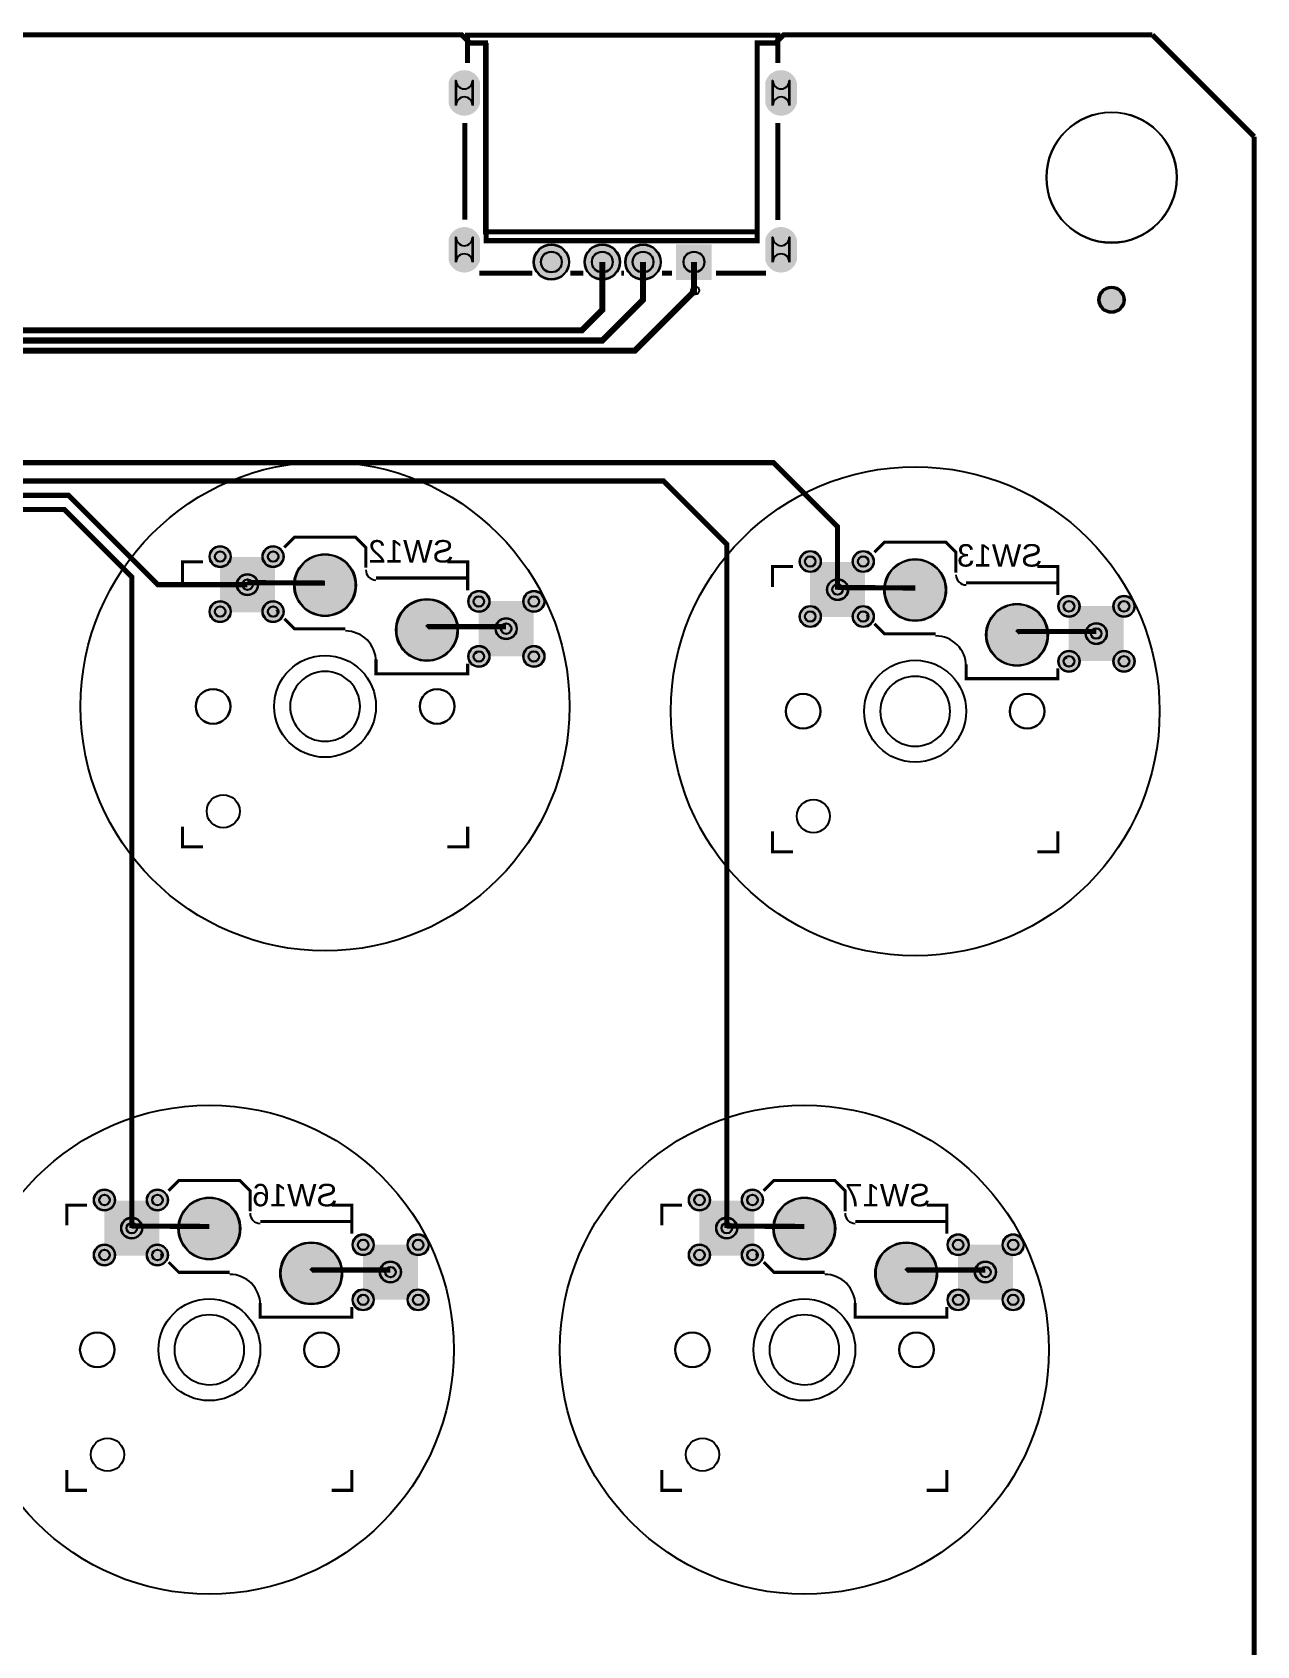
# Model space of a CAD drawing. Header units: millimetres. Extents: x 40 to 250, y -150 to -30.
# Drawn here: x 190 to 250.1, y -109.1 to -29.9 of the extents above; entities that cross this region are included whole.
import ezdxf

# ---------------------------------------------------------------- set-up
doc = ezdxf.new("R2010")
doc.units = ezdxf.units.MM
for name, color, linetype, true_color in [('BoardOutline', 7, 'Continuous', 0xff00ff), ('BottomLayer', 7, 'Continuous', 0x0000ff), ('BottomPasteMaskLayer', 7, 'Continuous', 0x800000), ('BottomSilkLayer', 7, 'Continuous', 0x808000), ('BottomSolderMaskLayer', 7, 'Continuous', 0xaa00ff), ('Document', 7, 'Continuous', 0xffffff), ('Hole', 7, 'Continuous', 0x222222), ('Multi-Layer', 7, 'Continuous', 0xc0c0c0), ('TopLayer', 7, 'Continuous', 0xff0000), ('TopPasteMaskLayer', 7, 'Continuous', 0x808080), ('TopSilkLayer', 7, 'Continuous', 0xffff00), ('TopSolderMaskLayer', 7, 'Continuous', 0x800080)]:
    doc.layers.add(name, color=color, linetype=linetype, true_color=true_color)
doc.styles.get("Standard").update_dxf_attribs({"font": 'arial.ttf'})

msp = doc.modelspace()

# ---------------------------------------------------------------- hatches: boundary and pattern name
at = {"layer": 'BottomLayer'}
for points in [[(201.88, -58.288), (199.28, -58.288), (199.28, -55.688), (201.88, -55.688)], [(230.85, -58.528), (228.25, -58.528), (228.25, -55.928), (230.85, -55.928)], [(214.58, -60.447), (211.98, -60.447), (211.98, -57.847), (214.58, -57.847)], [(243.55, -60.687), (240.95, -60.687), (240.95, -58.087), (243.55, -58.087)], [(196.2, -89.868), (193.6, -89.868), (193.6, -87.268), (196.2, -87.268)], [(225.41, -89.868), (222.81, -89.868), (222.81, -87.268), (225.41, -87.268)], [(208.9, -92.027), (206.3, -92.027), (206.3, -89.427), (208.9, -89.427)], [(238.11, -92.027), (235.51, -92.027), (235.51, -89.427), (238.11, -89.427)]]:
    msp.add_hatch(color=256, dxfattribs=at).paths.add_polyline_path(points)
at = {"layer": 'BottomPasteMaskLayer'}
for points in [[(201.88, -58.288), (199.28, -58.288), (199.28, -55.688), (201.88, -55.688)], [(230.85, -58.528), (228.25, -58.528), (228.25, -55.928), (230.85, -55.928)], [(214.58, -60.447), (211.98, -60.447), (211.98, -57.847), (214.58, -57.847)], [(243.55, -60.687), (240.95, -60.687), (240.95, -58.087), (243.55, -58.087)], [(196.2, -89.868), (193.6, -89.868), (193.6, -87.268), (196.2, -87.268)], [(225.41, -89.868), (222.81, -89.868), (222.81, -87.268), (225.41, -87.268)], [(208.9, -92.027), (206.3, -92.027), (206.3, -89.427), (208.9, -89.427)], [(238.11, -92.027), (235.51, -92.027), (235.51, -89.427), (238.11, -89.427)]]:
    msp.add_hatch(color=256, dxfattribs=at).paths.add_polyline_path(points)
at = {"layer": 'BottomSolderMaskLayer'}
for points in [[(212, -33.36, -0.785398), (210.45, -33.36), (210.45, -32.34, -0.785398), (212, -32.34)], [(227.55, -33.36, -0.785398), (226, -33.36), (226, -32.34, -0.785398), (227.55, -32.34)], [(212, -41.06, -0.785398), (210.45, -41.06), (210.45, -40.04, -0.785398), (212, -40.04)], [(227.55, -41.06, -0.785398), (226, -41.06), (226, -40.04, -0.785398), (227.55, -40.04)], [(214.625, -41.15, 1), (216.375, -41.15, 1)], [(217.125, -41.15, 1), (218.875, -41.15, 1)], [(219.125, -41.15, 1), (220.875, -41.15, 1)], [(223.375, -42.025), (221.625, -42.025), (221.625, -40.275), (223.375, -40.275)], [(242.35, -43, 1), (243.65, -43, 1)], [(198.715, -55.61, 1), (199.766, -55.61, 1)], [(201.315, -55.61, 1), (202.366, -55.61, 1)], [(227.685, -55.85, 1), (228.736, -55.85, 1)], [(230.285, -55.85, 1), (231.336, -55.85, 1)], [(201.931, -58.339), (199.23, -58.339), (199.23, -55.637), (201.931, -55.637)], [(202.864, -57.01, 1), (205.915, -57.01, 1)], [(230.901, -58.579), (228.2, -58.579), (228.2, -55.877), (230.901, -55.877)], [(231.835, -57.25, 1), (234.885, -57.25, 1)], [(200.055, -56.988, 1), (201.106, -56.988, 1)], [(229.025, -57.228, 1), (230.076, -57.228, 1)], [(198.715, -58.31, 1), (199.766, -58.31, 1)], [(201.315, -58.31, 1), (202.366, -58.31, 1)], [(207.864, -59.21, 1), (210.915, -59.21, 1)], [(211.415, -57.81, 1), (212.466, -57.81, 1)], [(214.631, -60.498), (211.93, -60.498), (211.93, -57.796), (214.631, -57.796)], [(214.115, -57.81, 1), (215.165, -57.81, 1)], [(240.385, -58.05, 1), (241.436, -58.05, 1)], [(243.085, -58.05, 1), (244.136, -58.05, 1)], [(227.685, -58.55, 1), (228.736, -58.55, 1)], [(230.285, -58.55, 1), (231.336, -58.55, 1)], [(236.835, -59.45, 1), (239.885, -59.45, 1)], [(243.601, -60.738), (240.9, -60.738), (240.9, -58.036), (243.601, -58.036)], [(212.755, -59.147, 1), (213.806, -59.147, 1)], [(241.725, -59.387, 1), (242.776, -59.387, 1)], [(211.415, -60.51, 1), (212.466, -60.51, 1)], [(214.115, -60.51, 1), (215.165, -60.51, 1)], [(240.385, -60.75, 1), (241.436, -60.75, 1)], [(243.085, -60.75, 1), (244.136, -60.75, 1)], [(193.035, -87.19, 1), (194.086, -87.19, 1)], [(195.635, -87.19, 1), (196.686, -87.19, 1)], [(197.185, -88.59, 1), (200.235, -88.59, 1)], [(222.245, -87.19, 1), (223.296, -87.19, 1)], [(224.845, -87.19, 1), (225.896, -87.19, 1)], [(226.395, -88.59, 1), (229.445, -88.59, 1)], [(196.251, -89.919), (193.55, -89.919), (193.55, -87.217), (196.251, -87.217)], [(225.461, -89.919), (222.76, -89.919), (222.76, -87.217), (225.461, -87.217)], [(194.375, -88.568, 1), (195.426, -88.568, 1)], [(223.585, -88.568, 1), (224.636, -88.568, 1)], [(193.035, -89.89, 1), (194.086, -89.89, 1)], [(195.635, -89.89, 1), (196.686, -89.89, 1)], [(202.185, -90.79, 1), (205.235, -90.79, 1)], [(205.735, -89.39, 1), (206.786, -89.39, 1)], [(208.951, -92.078), (206.25, -92.078), (206.25, -89.376), (208.951, -89.376)], [(208.435, -89.39, 1), (209.486, -89.39, 1)], [(222.245, -89.89, 1), (223.296, -89.89, 1)], [(224.845, -89.89, 1), (225.896, -89.89, 1)], [(231.395, -90.79, 1), (234.445, -90.79, 1)], [(234.945, -89.39, 1), (235.996, -89.39, 1)], [(238.161, -92.078), (235.46, -92.078), (235.46, -89.376), (238.161, -89.376)], [(237.645, -89.39, 1), (238.696, -89.39, 1)], [(207.075, -90.727, 1), (208.126, -90.727, 1)], [(236.285, -90.727, 1), (237.336, -90.727, 1)], [(205.735, -92.09, 1), (206.786, -92.09, 1)], [(208.435, -92.09, 1), (209.486, -92.09, 1)], [(234.945, -92.09, 1), (235.996, -92.09, 1)], [(237.645, -92.09, 1), (238.696, -92.09, 1)]]:
    msp.add_hatch(color=256, dxfattribs=at).paths.add_polyline_path(points)
at = {"layer": 'Multi-Layer'}
for points in [[(211.975, -33.35, -0.785398), (210.475, -33.35), (210.475, -32.35, -0.785398), (211.975, -32.35)], [(227.525, -33.35, -0.785398), (226.025, -33.35), (226.025, -32.35, -0.785398), (227.525, -32.35)], [(211.975, -41.05, -0.785398), (210.475, -41.05), (210.475, -40.05, -0.785398), (211.975, -40.05)], [(227.525, -41.05, -0.785398), (226.025, -41.05), (226.025, -40.05, -0.785398), (227.525, -40.05)], [(214.65, -41.15, 1), (216.35, -41.15, 1)], [(217.15, -41.15, 1), (218.85, -41.15, 1)], [(219.15, -41.15, 1), (220.85, -41.15, 1)], [(223.35, -42), (221.65, -42), (221.65, -40.3), (223.35, -40.3)]]:
    msp.add_hatch(color=256, dxfattribs=at).paths.add_polyline_path(points)
at = {"layer": 'TopLayer'}
for points in [[(201.88, -58.288), (199.28, -58.288), (199.28, -55.688), (201.88, -55.688)], [(230.85, -58.528), (228.25, -58.528), (228.25, -55.928), (230.85, -55.928)], [(214.58, -60.447), (211.98, -60.447), (211.98, -57.847), (214.58, -57.847)], [(243.55, -60.687), (240.95, -60.687), (240.95, -58.087), (243.55, -58.087)], [(196.2, -89.868), (193.6, -89.868), (193.6, -87.268), (196.2, -87.268)], [(225.411, -89.868), (222.811, -89.868), (222.811, -87.268), (225.411, -87.268)], [(208.9, -92.027), (206.3, -92.027), (206.3, -89.427), (208.9, -89.427)], [(238.11, -92.027), (235.511, -92.027), (235.511, -89.427), (238.11, -89.427)]]:
    msp.add_hatch(color=256, dxfattribs=at).paths.add_polyline_path(points)
at = {"layer": 'TopPasteMaskLayer'}
for points in [[(201.88, -58.288), (199.28, -58.288), (199.28, -55.688), (201.88, -55.688)], [(230.85, -58.528), (228.25, -58.528), (228.25, -55.928), (230.85, -55.928)], [(214.58, -60.447), (211.98, -60.447), (211.98, -57.847), (214.58, -57.847)], [(243.55, -60.687), (240.95, -60.687), (240.95, -58.087), (243.55, -58.087)], [(196.2, -89.868), (193.6, -89.868), (193.6, -87.268), (196.2, -87.268)], [(225.411, -89.868), (222.811, -89.868), (222.811, -87.268), (225.411, -87.268)], [(208.9, -92.027), (206.3, -92.027), (206.3, -89.427), (208.9, -89.427)], [(238.11, -92.027), (235.511, -92.027), (235.511, -89.427), (238.11, -89.427)]]:
    msp.add_hatch(color=256, dxfattribs=at).paths.add_polyline_path(points)
at = {"layer": 'TopSolderMaskLayer'}
for points in [[(212, -33.36, -0.785398), (210.45, -33.36), (210.45, -32.34, -0.785398), (212, -32.34)], [(227.55, -33.36, -0.785398), (226, -33.36), (226, -32.34, -0.785398), (227.55, -32.34)], [(212, -41.06, -0.785398), (210.45, -41.06), (210.45, -40.04, -0.785398), (212, -40.04)], [(227.55, -41.06, -0.785398), (226, -41.06), (226, -40.04, -0.785398), (227.55, -40.04)], [(214.625, -41.15, 1), (216.375, -41.15, 1)], [(217.125, -41.15, 1), (218.875, -41.15, 1)], [(219.125, -41.15, 1), (220.875, -41.15, 1)], [(223.375, -42.025), (221.625, -42.025), (221.625, -40.275), (223.375, -40.275)], [(242.35, -43, 1), (243.65, -43, 1)], [(198.715, -55.61, 1), (199.766, -55.61, 1)], [(201.315, -55.61, 1), (202.366, -55.61, 1)], [(227.685, -55.85, 1), (228.736, -55.85, 1)], [(230.285, -55.85, 1), (231.336, -55.85, 1)], [(201.931, -58.339), (199.23, -58.339), (199.23, -55.637), (201.931, -55.637)], [(202.864, -57.01, 1), (205.915, -57.01, 1)], [(230.901, -58.579), (228.2, -58.579), (228.2, -55.877), (230.901, -55.877)], [(231.835, -57.25, 1), (234.885, -57.25, 1)], [(200.055, -56.988, 1), (201.106, -56.988, 1)], [(229.025, -57.228, 1), (230.076, -57.228, 1)], [(198.715, -58.31, 1), (199.766, -58.31, 1)], [(201.315, -58.31, 1), (202.366, -58.31, 1)], [(207.864, -59.21, 1), (210.915, -59.21, 1)], [(211.415, -57.81, 1), (212.466, -57.81, 1)], [(214.631, -60.498), (211.93, -60.498), (211.93, -57.796), (214.631, -57.796)], [(214.115, -57.81, 1), (215.165, -57.81, 1)], [(240.385, -58.05, 1), (241.436, -58.05, 1)], [(243.085, -58.05, 1), (244.136, -58.05, 1)], [(227.685, -58.55, 1), (228.736, -58.55, 1)], [(230.285, -58.55, 1), (231.336, -58.55, 1)], [(236.835, -59.45, 1), (239.885, -59.45, 1)], [(243.601, -60.738), (240.9, -60.738), (240.9, -58.036), (243.601, -58.036)], [(212.755, -59.147, 1), (213.806, -59.147, 1)], [(241.725, -59.387, 1), (242.776, -59.387, 1)], [(211.415, -60.51, 1), (212.466, -60.51, 1)], [(214.115, -60.51, 1), (215.165, -60.51, 1)], [(240.385, -60.75, 1), (241.436, -60.75, 1)], [(243.085, -60.75, 1), (244.136, -60.75, 1)], [(193.035, -87.19, 1), (194.086, -87.19, 1)], [(195.635, -87.19, 1), (196.686, -87.19, 1)], [(197.185, -88.59, 1), (200.235, -88.59, 1)], [(222.245, -87.19, 1), (223.296, -87.19, 1)], [(224.845, -87.19, 1), (225.896, -87.19, 1)], [(226.395, -88.59, 1), (229.445, -88.59, 1)], [(196.251, -89.919), (193.55, -89.919), (193.55, -87.217), (196.251, -87.217)], [(225.461, -89.919), (222.76, -89.919), (222.76, -87.217), (225.461, -87.217)], [(194.375, -88.568, 1), (195.426, -88.568, 1)], [(223.585, -88.568, 1), (224.636, -88.568, 1)], [(193.035, -89.89, 1), (194.086, -89.89, 1)], [(195.635, -89.89, 1), (196.686, -89.89, 1)], [(202.185, -90.79, 1), (205.235, -90.79, 1)], [(205.735, -89.39, 1), (206.786, -89.39, 1)], [(208.951, -92.078), (206.25, -92.078), (206.25, -89.376), (208.951, -89.376)], [(208.435, -89.39, 1), (209.486, -89.39, 1)], [(222.245, -89.89, 1), (223.296, -89.89, 1)], [(224.845, -89.89, 1), (225.896, -89.89, 1)], [(231.395, -90.79, 1), (234.445, -90.79, 1)], [(234.945, -89.39, 1), (235.996, -89.39, 1)], [(238.161, -92.078), (235.46, -92.078), (235.46, -89.376), (238.161, -89.376)], [(237.645, -89.39, 1), (238.696, -89.39, 1)], [(207.075, -90.727, 1), (208.126, -90.727, 1)], [(236.285, -90.727, 1), (237.336, -90.727, 1)], [(205.735, -92.09, 1), (206.786, -92.09, 1)], [(208.435, -92.09, 1), (209.486, -92.09, 1)], [(234.945, -92.09, 1), (235.996, -92.09, 1)], [(237.645, -92.09, 1), (238.696, -92.09, 1)]]:
    msp.add_hatch(color=256, dxfattribs=at).paths.add_polyline_path(points)

# ---------------------------------------------------------------- linework, layer by layer
at = {"layer": 'BoardOutline', "const_width": 0.254}
for points in [[(45, -30), (121, -30), (122, -31), (122, -51.5), (136, -51.5), (136, -31), (137, -30), (208.1, -30)], [(208.1, -30), (211.094, -30.001), (211.5, -30.4)], [(226.5, -30.4), (226.9, -30), (245, -30)], [(245, -30), (250, -35)], [(226.62, -30.396), (225.604, -30.396), (225.604, -39.667), (212.269, -39.667), (212.269, -30.396), (211.38, -30.396)], [(225.604, -30.396), (225.604, -40.1), (212.3, -40.1), (212.3, -30.396)], [(250, -35), (250, -145)]]:
    msp.add_lwpolyline(points, dxfattribs=at)
at = {"layer": 'BottomLayer', "const_width": 0.3}
for points in [[(222.5, -41.15), (222.5, -42.6), (219.6, -45.5), (168.1, -45.5), (155.2, -58.4), (116.9, -58.4), (115.6, -57.1), (115.6, -33), (116.85, -31.75), (118, -31.75)], [(218, -41.15), (218, -43.5), (217, -44.5), (168.5, -44.5), (156, -32), (141.8, -32), (141.5, -31.7), (140.05, -31.7), (140, -31.75)], [(140, -34.29), (141.79, -32.5), (155.8, -32.5), (168.3, -45), (218, -45), (220, -43), (220, -41.15)]]:
    msp.add_lwpolyline(points, dxfattribs=at)
at = {"layer": 'BottomSilkLayer'}
for points, const_width in [([(202.39, -55.16), (202.89, -54.66), (205.89, -54.66), (206.39, -55.16), (206.39, -56.16)], 0.15), ([(231.36, -55.4), (231.86, -54.9), (234.86, -54.9), (235.36, -55.4), (235.36, -56.4)], 0.15), ([(211.39, -57.26), (211.39, -56.66), (206.89, -56.66)], 0.15), ([(240.36, -57.5), (240.36, -56.9), (235.86, -56.9)], 0.15), ([(202.016, -58.463), (202.016, -58.262), (201.97, -58.262)], 0.05), ([(202.39, -58.66), (202.89, -59.16), (205.39, -59.16)], 0.15), ([(230.986, -58.703), (230.986, -58.502), (230.94, -58.502)], 0.05), ([(231.36, -58.9), (231.86, -59.4), (234.36, -59.4)], 0.15), ([(206.89, -60.66), (206.89, -61.36), (211.39, -61.36), (211.39, -60.86)], 0.15), ([(211.767, -60.388), (211.767, -60.363), (211.863, -60.363), (211.866, -60.363)], 0.05), ([(235.86, -60.9), (235.86, -61.6), (240.36, -61.6), (240.36, -61.1)], 0.15), ([(240.737, -60.628), (240.737, -60.603), (240.833, -60.603), (240.836, -60.603)], 0.05), ([(196.71, -86.74), (197.21, -86.24), (200.21, -86.24), (200.71, -86.74), (200.71, -87.74)], 0.15), ([(225.92, -86.74), (226.42, -86.24), (229.42, -86.24), (229.92, -86.74), (229.92, -87.74)], 0.15), ([(205.71, -88.84), (205.71, -88.24), (201.21, -88.24)], 0.15), ([(234.92, -88.84), (234.92, -88.24), (230.42, -88.24)], 0.15), ([(196.336, -90.043), (196.336, -89.842), (196.29, -89.842)], 0.05), ([(196.71, -90.24), (197.21, -90.74), (199.71, -90.74)], 0.15), ([(225.546, -90.043), (225.546, -89.842), (225.5, -89.842)], 0.05), ([(225.92, -90.24), (226.42, -90.74), (228.92, -90.74)], 0.15), ([(201.21, -92.24), (201.21, -92.94), (205.71, -92.94), (205.71, -92.44)], 0.15), ([(206.087, -91.968), (206.087, -91.942), (206.183, -91.942), (206.186, -91.942)], 0.05), ([(230.42, -92.24), (230.42, -92.94), (234.92, -92.94), (234.92, -92.44)], 0.15), ([(235.297, -91.968), (235.297, -91.942), (235.393, -91.942), (235.396, -91.942)], 0.05)]:
    msp.add_lwpolyline(points, dxfattribs=dict(at, const_width=const_width))
for centre, radius, start, end in [((243, -37.004), 3.2, 0.07049, 359.92951), ((204.39, -57.012), 1.5, 0.06792, 359.93208), ((233.36, -57.252), 1.5, 0.06792, 359.93208), ((206.89, -56.26), 0.5, 180, 270), ((235.86, -56.5), 0.5, 180, 270), ((209.39, -59.212), 1.5, 0.07277, 359.92723), ((238.36, -59.452), 1.5, 0.07277, 359.92723), ((205.39, -60.76), 1.5, 0, 90), ((234.36, -61), 1.5, 0, 90), ((204.39, -62.962), 1.715, 0.06791, 359.93209), ((233.36, -63.202), 1.715, 0.06791, 359.93209), ((198.89, -62.962), 0.851, 0.14538, 359.85462), ((209.89, -62.962), 0.851, 0.14538, 359.85462), ((227.86, -63.202), 0.851, 0.14538, 359.85462), ((238.86, -63.202), 0.851, 0.14538, 359.85462), ((198.71, -88.592), 1.5, 0.06792, 359.93208), ((227.92, -88.592), 1.5, 0.06792, 359.93208), ((201.21, -87.84), 0.5, 180, 270), ((230.42, -87.84), 0.5, 180, 270), ((203.71, -90.792), 1.5, 0.07277, 359.92723), ((232.92, -90.792), 1.5, 0.07277, 359.92723), ((199.71, -92.34), 1.5, 0, 90), ((228.92, -92.34), 1.5, 0, 90), ((198.71, -94.542), 1.715, 0.06791, 359.93209), ((227.92, -94.542), 1.715, 0.06791, 359.93209), ((193.21, -94.542), 0.851, 0.14538, 359.85462), ((204.21, -94.542), 0.851, 0.14538, 359.85462), ((222.42, -94.542), 0.851, 0.14538, 359.85462), ((233.42, -94.542), 0.851, 0.14538, 359.85462)]:
    msp.add_arc(centre, radius, start, end, dxfattribs=at)
at = {"layer": 'BottomSolderMaskLayer'}
for points in [[(210.812, -33.462), (210.812, -32.238)], [(211.638, -33.462), (211.638, -32.238)], [(226.362, -33.462), (226.362, -32.238)], [(227.188, -33.462), (227.188, -32.238)], [(210.812, -41.162), (210.812, -39.938)], [(211.638, -41.162), (211.638, -39.938)], [(226.362, -41.162), (226.362, -39.938)], [(227.188, -41.162), (227.188, -39.938)]]:
    msp.add_lwpolyline(points, close=True, dxfattribs=at)
for centre, radius in [((215.5, -41.15), 0.875), ((218, -41.15), 0.875), ((220, -41.15), 0.875), ((215.5, -41.15), 0.515), ((218, -41.15), 0.515), ((220, -41.15), 0.515), ((222.5, -41.15), 0.515), ((243, -43), 0.65), ((243, -43), 0.65), ((199.24, -55.61), 0.525), ((199.24, -55.61), 0.263), ((201.84, -55.61), 0.525), ((201.84, -55.61), 0.263), ((228.21, -55.85), 0.525), ((230.81, -55.85), 0.525), ((204.39, -57.01), 1.525), ((204.39, -57.01), 1.525), ((228.21, -55.85), 0.263), ((230.81, -55.85), 0.263), ((233.36, -57.25), 1.525), ((233.36, -57.25), 1.525), ((200.58, -56.988), 0.525), ((200.58, -56.988), 0.263), ((229.55, -57.228), 0.525), ((229.55, -57.228), 0.263), ((199.24, -58.31), 0.525), ((201.84, -58.31), 0.525), ((209.39, -59.21), 1.525), ((209.39, -59.21), 1.525), ((211.94, -57.81), 0.525), ((211.94, -57.81), 0.263), ((214.64, -57.81), 0.525), ((214.64, -57.81), 0.263), ((240.91, -58.05), 0.525), ((240.91, -58.05), 0.263), ((243.61, -58.05), 0.525), ((243.61, -58.05), 0.263), ((199.24, -58.31), 0.263), ((201.84, -58.31), 0.263), ((228.21, -58.55), 0.525), ((228.21, -58.55), 0.263), ((230.81, -58.55), 0.525), ((230.81, -58.55), 0.263), ((238.36, -59.45), 1.525), ((238.36, -59.45), 1.525), ((213.28, -59.147), 0.525), ((213.28, -59.147), 0.263), ((242.25, -59.387), 0.525), ((242.25, -59.387), 0.263), ((211.94, -60.51), 0.525), ((214.64, -60.51), 0.525), ((211.94, -60.51), 0.263), ((214.64, -60.51), 0.263), ((240.91, -60.75), 0.525), ((240.91, -60.75), 0.263), ((243.61, -60.75), 0.525), ((243.61, -60.75), 0.263), ((193.56, -87.19), 0.525), ((193.56, -87.19), 0.263), ((196.16, -87.19), 0.525), ((196.16, -87.19), 0.263), ((198.71, -88.59), 1.525), ((198.71, -88.59), 1.525), ((222.77, -87.19), 0.525), ((222.77, -87.19), 0.263), ((225.37, -87.19), 0.525), ((225.37, -87.19), 0.263), ((227.92, -88.59), 1.525), ((227.92, -88.59), 1.525), ((194.9, -88.568), 0.525), ((194.9, -88.568), 0.263), ((224.11, -88.568), 0.525), ((224.11, -88.568), 0.263), ((193.56, -89.89), 0.525), ((196.16, -89.89), 0.525), ((203.71, -90.79), 1.525), ((203.71, -90.79), 1.525), ((206.26, -89.39), 0.525), ((206.26, -89.39), 0.263), ((208.96, -89.39), 0.525), ((208.96, -89.39), 0.263), ((222.77, -89.89), 0.525), ((225.37, -89.89), 0.525), ((232.92, -90.79), 1.525), ((232.92, -90.79), 1.525), ((235.47, -89.39), 0.525), ((235.47, -89.39), 0.263), ((238.17, -89.39), 0.525), ((238.17, -89.39), 0.263), ((193.56, -89.89), 0.263), ((196.16, -89.89), 0.263), ((207.6, -90.727), 0.525), ((222.77, -89.89), 0.263), ((225.37, -89.89), 0.263), ((236.81, -90.727), 0.525), ((207.6, -90.727), 0.263), ((236.81, -90.727), 0.263), ((206.26, -92.09), 0.525), ((206.26, -92.09), 0.263), ((208.96, -92.09), 0.525), ((208.96, -92.09), 0.263), ((235.47, -92.09), 0.525), ((235.47, -92.09), 0.263), ((238.17, -92.09), 0.525), ((238.17, -92.09), 0.263)]:
    msp.add_circle(centre, radius, dxfattribs=at)
for centre, radius, start, end in [((211.225, -32.238), 0.413, 180, 360), ((226.775, -32.238), 0.413, 180, 360), ((211.225, -33.462), 0.413, 360, 180), ((226.775, -33.462), 0.413, 360, 180), ((243, -37.004), 3.2, 0.07049, 359.92951), ((211.225, -39.938), 0.413, 180, 360), ((226.775, -39.938), 0.413, 180, 360), ((211.225, -41.162), 0.413, 360, 180), ((226.775, -41.162), 0.413, 360, 180), ((204.39, -57.012), 1.5, 0.06792, 359.93208), ((233.36, -57.252), 1.5, 0.06792, 359.93208), ((209.39, -59.212), 1.5, 0.07277, 359.92723), ((238.36, -59.452), 1.5, 0.07277, 359.92723), ((204.39, -62.962), 1.715, 0.06791, 359.93209), ((233.36, -63.202), 1.715, 0.06791, 359.93209), ((198.89, -62.962), 0.851, 0.14538, 359.85462), ((209.89, -62.962), 0.851, 0.14538, 359.85462), ((227.86, -63.202), 0.851, 0.14538, 359.85462), ((238.86, -63.202), 0.851, 0.14538, 359.85462), ((198.71, -88.592), 1.5, 0.06792, 359.93208), ((227.92, -88.592), 1.5, 0.06792, 359.93208), ((203.71, -90.792), 1.5, 0.07277, 359.92723), ((232.92, -90.792), 1.5, 0.07277, 359.92723), ((198.71, -94.542), 1.715, 0.06791, 359.93209), ((227.92, -94.542), 1.715, 0.06791, 359.93209), ((193.21, -94.542), 0.851, 0.14538, 359.85462), ((204.21, -94.542), 0.851, 0.14538, 359.85462), ((222.42, -94.542), 0.851, 0.14538, 359.85462), ((233.42, -94.542), 0.851, 0.14538, 359.85462)]:
    msp.add_arc(centre, radius, start, end, dxfattribs=at)
at = {"layer": 'Document'}
msp.add_circle((222.56, -42.545), 0.2, dxfattribs=at)
at = {"layer": 'Hole'}
for centre, radius in [((243, -37), 3.2), ((204.39, -62.96), 2.5), ((233.36, -63.2), 2.5), ((198.89, -62.96), 0.851), ((209.89, -62.96), 0.851), ((227.86, -63.2), 0.851), ((238.86, -63.2), 0.851), ((199.39, -68.11), 0.812), ((228.36, -68.35), 0.812), ((198.71, -94.54), 2.5), ((227.92, -94.54), 2.5), ((193.21, -94.54), 0.851), ((204.21, -94.54), 0.851), ((222.42, -94.54), 0.851), ((233.42, -94.54), 0.851), ((193.71, -99.69), 0.812), ((222.92, -99.69), 0.812)]:
    msp.add_circle(centre, radius, dxfattribs=at)
at = {"layer": 'Multi-Layer'}
for points in [[(210.825, -33.45), (210.825, -32.25)], [(211.625, -33.45), (211.625, -32.25)], [(226.375, -33.45), (226.375, -32.25)], [(227.175, -33.45), (227.175, -32.25)], [(210.825, -41.15), (210.825, -39.95)], [(211.625, -41.15), (211.625, -39.95)], [(226.375, -41.15), (226.375, -39.95)], [(227.175, -41.15), (227.175, -39.95)]]:
    msp.add_lwpolyline(points, close=True, dxfattribs=at)
for centre, radius in [((243, -37), 3.2), ((215.5, -41.15), 0.85), ((218, -41.15), 0.85), ((220, -41.15), 0.85), ((215.5, -41.15), 0.5), ((218, -41.15), 0.5), ((220, -41.15), 0.5), ((222.5, -41.15), 0.5), ((243, -43), 0.576), ((243, -43), 0.576), ((199.24, -55.61), 0.5), ((199.24, -55.61), 0.25), ((201.84, -55.61), 0.5), ((201.84, -55.61), 0.25), ((228.21, -55.85), 0.5), ((230.81, -55.85), 0.5), ((204.39, -57.01), 1.5), ((204.39, -57.01), 1.5), ((228.21, -55.85), 0.25), ((230.81, -55.85), 0.25), ((233.36, -57.25), 1.5), ((233.36, -57.25), 1.5), ((200.58, -56.988), 0.5), ((200.58, -56.988), 0.25), ((229.55, -57.228), 0.5), ((229.55, -57.228), 0.25), ((199.24, -58.31), 0.5), ((201.84, -58.31), 0.5), ((209.39, -59.21), 1.5), ((209.39, -59.21), 1.5), ((211.94, -57.81), 0.5), ((211.94, -57.81), 0.25), ((214.64, -57.81), 0.5), ((214.64, -57.81), 0.25), ((240.91, -58.05), 0.5), ((240.91, -58.05), 0.25), ((243.61, -58.05), 0.5), ((243.61, -58.05), 0.25), ((199.24, -58.31), 0.25), ((201.84, -58.31), 0.25), ((228.21, -58.55), 0.5), ((228.21, -58.55), 0.25), ((230.81, -58.55), 0.5), ((230.81, -58.55), 0.25), ((238.36, -59.45), 1.5), ((238.36, -59.45), 1.5), ((213.28, -59.147), 0.5), ((213.28, -59.147), 0.25), ((242.25, -59.387), 0.5), ((242.25, -59.387), 0.25), ((211.94, -60.51), 0.5), ((214.64, -60.51), 0.5), ((204.39, -62.96), 2.5), ((211.94, -60.51), 0.25), ((214.64, -60.51), 0.25), ((233.36, -63.2), 2.5), ((240.91, -60.75), 0.5), ((240.91, -60.75), 0.25), ((243.61, -60.75), 0.5), ((243.61, -60.75), 0.25), ((198.89, -62.96), 0.851), ((209.89, -62.96), 0.851), ((227.86, -63.2), 0.851), ((238.86, -63.2), 0.851), ((199.39, -68.11), 0.812), ((228.36, -68.35), 0.812), ((193.56, -87.19), 0.5), ((193.56, -87.19), 0.25), ((196.16, -87.19), 0.5), ((196.16, -87.19), 0.25), ((198.71, -88.59), 1.5), ((198.71, -88.59), 1.5), ((222.77, -87.19), 0.5), ((222.77, -87.19), 0.25), ((225.37, -87.19), 0.5), ((225.37, -87.19), 0.25), ((227.92, -88.59), 1.5), ((227.92, -88.59), 1.5), ((194.9, -88.568), 0.5), ((194.9, -88.568), 0.25), ((224.11, -88.568), 0.5), ((224.11, -88.568), 0.25), ((193.56, -89.89), 0.5), ((196.16, -89.89), 0.5), ((203.71, -90.79), 1.5), ((203.71, -90.79), 1.5), ((206.26, -89.39), 0.5), ((206.26, -89.39), 0.25), ((208.96, -89.39), 0.5), ((208.96, -89.39), 0.25), ((222.77, -89.89), 0.5), ((225.37, -89.89), 0.5), ((232.92, -90.79), 1.5), ((232.92, -90.79), 1.5), ((235.47, -89.39), 0.5), ((235.47, -89.39), 0.25), ((238.17, -89.39), 0.5), ((238.17, -89.39), 0.25), ((193.56, -89.89), 0.25), ((196.16, -89.89), 0.25), ((207.6, -90.727), 0.5), ((222.77, -89.89), 0.25), ((225.37, -89.89), 0.25), ((236.81, -90.727), 0.5), ((207.6, -90.727), 0.25), ((236.81, -90.727), 0.25), ((206.26, -92.09), 0.5), ((206.26, -92.09), 0.25), ((208.96, -92.09), 0.5), ((208.96, -92.09), 0.25), ((235.47, -92.09), 0.5), ((235.47, -92.09), 0.25), ((238.17, -92.09), 0.5), ((238.17, -92.09), 0.25), ((198.71, -94.54), 2.5), ((227.92, -94.54), 2.5), ((193.21, -94.54), 0.851), ((204.21, -94.54), 0.851), ((222.42, -94.54), 0.851), ((233.42, -94.54), 0.851), ((193.71, -99.69), 0.812), ((222.92, -99.69), 0.812)]:
    msp.add_circle(centre, radius, dxfattribs=at)
for centre, start, end in [((211.225, -32.25), 180, 360), ((226.775, -32.25), 180, 360), ((211.225, -33.45), 360, 180), ((226.775, -33.45), 360, 180), ((211.225, -39.95), 180, 360), ((226.775, -39.95), 180, 360), ((211.225, -41.15), 360, 180), ((226.775, -41.15), 360, 180)]:
    msp.add_arc(centre, 0.4, start, end, dxfattribs=at)
at = {"layer": 'TopLayer', "const_width": 0.254}
for points in [[(138.7, -36.83), (152.87, -51), (226.4, -51), (229.55, -54.15), (229.55, -57.228)], [(138.7, -39.37), (151.23, -51.9), (221, -51.9), (224.11, -55.01), (224.11, -88.568)], [(138.7, -41.91), (149.39, -52.6), (191.8, -52.6), (196.188, -56.988), (200.58, -56.988)], [(138.7, -44.45), (147.55, -53.3), (191.6, -53.3), (194.9, -56.6), (194.9, -88.568)], [(204.39, -56.91), (200.58, -56.888)], [(233.36, -57.15), (229.55, -57.128)], [(209.39, -59.11), (209.453, -59.047), (213.28, -59.047)], [(238.36, -59.35), (238.423, -59.287), (242.25, -59.287)], [(198.71, -88.49), (194.9, -88.468)], [(227.92, -88.49), (224.11, -88.468)], [(203.71, -90.69), (203.773, -90.627), (207.6, -90.627)], [(232.92, -90.69), (232.983, -90.627), (236.81, -90.627)]]:
    msp.add_lwpolyline(points, dxfattribs=at)
at = {"layer": 'TopSilkLayer'}
for points, const_width in [([(226.62, -31.381), (226.62, -30.015), (211.38, -30.015), (211.38, -31.381)], 0.254), ([(211.253, -39.069), (211.253, -34.331)], 0.254), ([(226.62, -39.081), (226.62, -34.319)], 0.254), ([(214.569, -41.699), (211.96, -41.699)], 0.254), ([(217.069, -41.699), (216.431, -41.699)], 0.254), ([(219.069, -41.699), (218.931, -41.699)], 0.254), ([(221.419, -41.699), (220.931, -41.699)], 0.254), ([(226.04, -41.699), (223.581, -41.699)], 0.254), ([(197.39, -56.86), (197.39, -55.86), (198.39, -55.86)], 0.15), ([(210.39, -55.86), (211.39, -55.86), (211.39, -56.86)], 0.15), ([(226.36, -57.1), (226.36, -56.1), (227.36, -56.1)], 0.15), ([(239.36, -56.1), (240.36, -56.1), (240.36, -57.1)], 0.15), ([(198.39, -69.86), (197.39, -69.86), (197.39, -68.86)], 0.15), ([(210.39, -69.86), (211.39, -69.86), (211.39, -68.86)], 0.15), ([(227.36, -70.1), (226.36, -70.1), (226.36, -69.1)], 0.15), ([(239.36, -70.1), (240.36, -70.1), (240.36, -69.1)], 0.15), ([(191.71, -88.44), (191.71, -87.44), (192.71, -87.44)], 0.15), ([(204.71, -87.44), (205.71, -87.44), (205.71, -88.44)], 0.15), ([(220.92, -88.44), (220.92, -87.44), (221.92, -87.44)], 0.15), ([(233.92, -87.44), (234.92, -87.44), (234.92, -88.44)], 0.15), ([(192.71, -101.44), (191.71, -101.44), (191.71, -100.44)], 0.15), ([(204.71, -101.44), (205.71, -101.44), (205.71, -100.44)], 0.15), ([(221.92, -101.44), (220.92, -101.44), (220.92, -100.44)], 0.15), ([(233.92, -101.44), (234.92, -101.44), (234.92, -100.44)], 0.15)]:
    msp.add_lwpolyline(points, dxfattribs=dict(at, const_width=const_width))
for centre, radius in [((222.56, -42.545), 0.2), ((204.39, -62.96), 12), ((233.36, -63.2), 12), ((198.71, -94.54), 12), ((227.92, -94.54), 12)]:
    msp.add_circle(centre, radius, dxfattribs=at)
at = {"layer": 'TopSolderMaskLayer'}
for points in [[(210.812, -33.462), (210.812, -32.238)], [(211.638, -33.462), (211.638, -32.238)], [(226.362, -33.462), (226.362, -32.238)], [(227.188, -33.462), (227.188, -32.238)], [(210.812, -41.162), (210.812, -39.938)], [(211.638, -41.162), (211.638, -39.938)], [(226.362, -41.162), (226.362, -39.938)], [(227.188, -41.162), (227.188, -39.938)]]:
    msp.add_lwpolyline(points, close=True, dxfattribs=at)
for centre, radius in [((215.5, -41.15), 0.875), ((218, -41.15), 0.875), ((220, -41.15), 0.875), ((215.5, -41.15), 0.515), ((218, -41.15), 0.515), ((220, -41.15), 0.515), ((222.5, -41.15), 0.515), ((243, -43), 0.65), ((243, -43), 0.65), ((199.24, -55.61), 0.525), ((199.24, -55.61), 0.263), ((201.84, -55.61), 0.525), ((201.84, -55.61), 0.263), ((228.21, -55.85), 0.525), ((230.81, -55.85), 0.525), ((204.39, -57.01), 1.525), ((204.39, -57.01), 1.525), ((228.21, -55.85), 0.263), ((230.81, -55.85), 0.263), ((233.36, -57.25), 1.525), ((233.36, -57.25), 1.525), ((200.58, -56.988), 0.525), ((200.58, -56.988), 0.263), ((229.55, -57.228), 0.525), ((229.55, -57.228), 0.263), ((199.24, -58.31), 0.525), ((201.84, -58.31), 0.525), ((209.39, -59.21), 1.525), ((209.39, -59.21), 1.525), ((211.94, -57.81), 0.525), ((211.94, -57.81), 0.263), ((214.64, -57.81), 0.525), ((214.64, -57.81), 0.263), ((240.91, -58.05), 0.525), ((240.91, -58.05), 0.263), ((243.61, -58.05), 0.525), ((243.61, -58.05), 0.263), ((199.24, -58.31), 0.263), ((201.84, -58.31), 0.263), ((228.21, -58.55), 0.525), ((228.21, -58.55), 0.263), ((230.81, -58.55), 0.525), ((230.81, -58.55), 0.263), ((238.36, -59.45), 1.525), ((238.36, -59.45), 1.525), ((213.28, -59.147), 0.525), ((213.28, -59.147), 0.263), ((242.25, -59.387), 0.525), ((242.25, -59.387), 0.263), ((211.94, -60.51), 0.525), ((214.64, -60.51), 0.525), ((211.94, -60.51), 0.263), ((214.64, -60.51), 0.263), ((240.91, -60.75), 0.525), ((240.91, -60.75), 0.263), ((243.61, -60.75), 0.525), ((243.61, -60.75), 0.263), ((193.56, -87.19), 0.525), ((193.56, -87.19), 0.263), ((196.16, -87.19), 0.525), ((196.16, -87.19), 0.263), ((198.71, -88.59), 1.525), ((198.71, -88.59), 1.525), ((222.77, -87.19), 0.525), ((222.77, -87.19), 0.263), ((225.37, -87.19), 0.525), ((225.37, -87.19), 0.263), ((227.92, -88.59), 1.525), ((227.92, -88.59), 1.525), ((194.9, -88.568), 0.525), ((194.9, -88.568), 0.263), ((224.11, -88.568), 0.525), ((224.11, -88.568), 0.263), ((193.56, -89.89), 0.525), ((196.16, -89.89), 0.525), ((203.71, -90.79), 1.525), ((203.71, -90.79), 1.525), ((206.26, -89.39), 0.525), ((206.26, -89.39), 0.263), ((208.96, -89.39), 0.525), ((208.96, -89.39), 0.263), ((222.77, -89.89), 0.525), ((225.37, -89.89), 0.525), ((232.92, -90.79), 1.525), ((232.92, -90.79), 1.525), ((235.47, -89.39), 0.525), ((235.47, -89.39), 0.263), ((238.17, -89.39), 0.525), ((238.17, -89.39), 0.263), ((193.56, -89.89), 0.263), ((196.16, -89.89), 0.263), ((207.6, -90.727), 0.525), ((222.77, -89.89), 0.263), ((225.37, -89.89), 0.263), ((236.81, -90.727), 0.525), ((207.6, -90.727), 0.263), ((236.81, -90.727), 0.263), ((206.26, -92.09), 0.525), ((206.26, -92.09), 0.263), ((208.96, -92.09), 0.525), ((208.96, -92.09), 0.263), ((235.47, -92.09), 0.525), ((235.47, -92.09), 0.263), ((238.17, -92.09), 0.525), ((238.17, -92.09), 0.263)]:
    msp.add_circle(centre, radius, dxfattribs=at)
for centre, radius, start, end in [((211.225, -32.238), 0.413, 180, 360), ((226.775, -32.238), 0.413, 180, 360), ((211.225, -33.462), 0.413, 360, 180), ((226.775, -33.462), 0.413, 360, 180), ((243, -37.004), 3.2, 0.07049, 359.92951), ((211.225, -39.938), 0.413, 180, 360), ((226.775, -39.938), 0.413, 180, 360), ((211.225, -41.162), 0.413, 360, 180), ((226.775, -41.162), 0.413, 360, 180), ((204.39, -57.012), 1.5, 0.06792, 359.93208), ((233.36, -57.252), 1.5, 0.06792, 359.93208), ((209.39, -59.212), 1.5, 0.07277, 359.92723), ((238.36, -59.452), 1.5, 0.07277, 359.92723), ((204.39, -62.962), 1.715, 0.06791, 359.93209), ((233.36, -63.202), 1.715, 0.06791, 359.93209), ((198.89, -62.962), 0.851, 0.14538, 359.85462), ((209.89, -62.962), 0.851, 0.14538, 359.85462), ((227.86, -63.202), 0.851, 0.14538, 359.85462), ((238.86, -63.202), 0.851, 0.14538, 359.85462), ((198.71, -88.592), 1.5, 0.06792, 359.93208), ((227.92, -88.592), 1.5, 0.06792, 359.93208), ((203.71, -90.792), 1.5, 0.07277, 359.92723), ((232.92, -90.792), 1.5, 0.07277, 359.92723), ((198.71, -94.542), 1.715, 0.06791, 359.93209), ((227.92, -94.542), 1.715, 0.06791, 359.93209), ((193.21, -94.542), 0.851, 0.14538, 359.85462), ((204.21, -94.542), 0.851, 0.14538, 359.85462), ((222.42, -94.542), 0.851, 0.14538, 359.85462), ((233.42, -94.542), 0.851, 0.14538, 359.85462)]:
    msp.add_arc(centre, radius, start, end, dxfattribs=at)

# ---------------------------------------------------------------- texts
at = {"layer": 'BottomSilkLayer', "text_generation_flag": 2}
for s, p in [('SW12', (210.7, -55.9)), ('SW13', (239.6, -56.1)), ('SW16', (205, -87.5)), ('SW17', (234.1, -87.5))]:
    msp.add_text(s, height=1.1, dxfattribs=at).set_placement(p)

doc.saveas('drawing.dxf')
